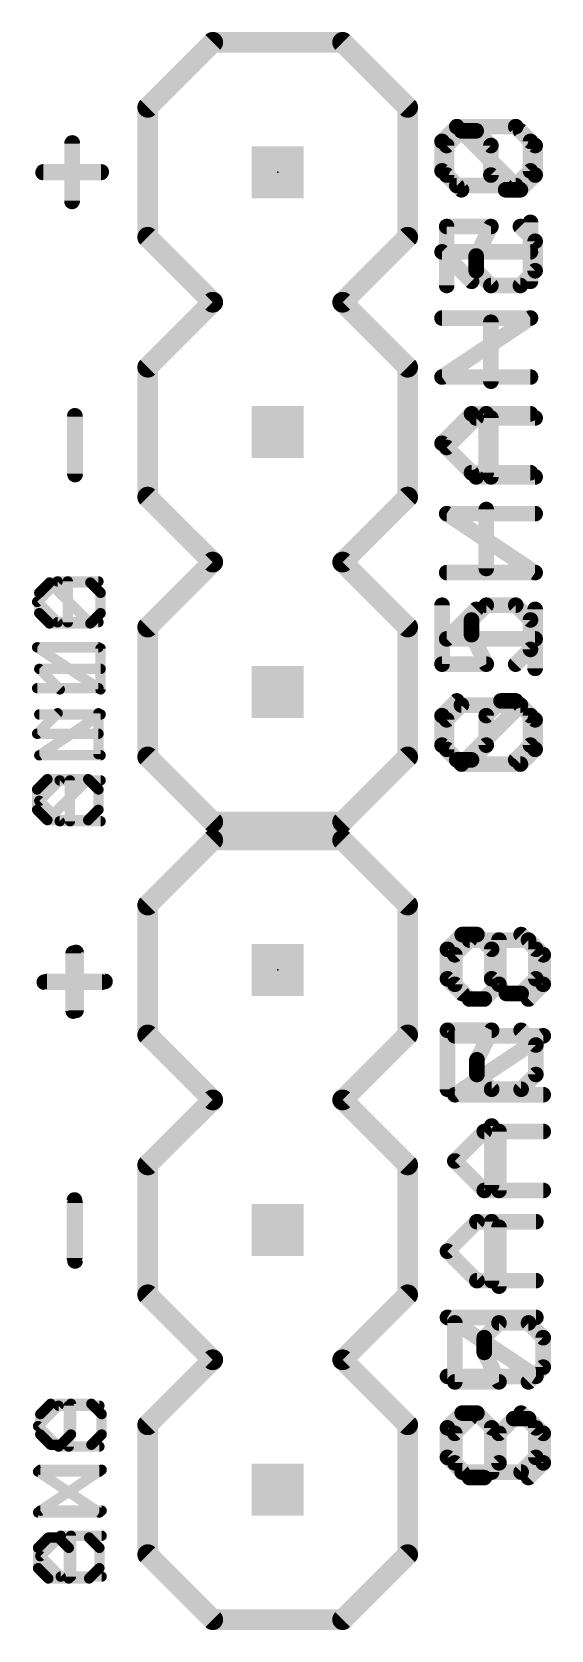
# Model space of a CAD drawing. Extents: x 0 to 100, y 1 to 103.
# Drawn here: x 94.6 to 99.67, y 25.55 to 41.17 of the extents above; entities that cross this region are included whole.
import ezdxf

# ---------------------------------------------------------------- set-up
doc = ezdxf.new("R2010")
doc.units = 0
for name, color, linetype in [('22', 253, 'CONTINUOUS'), ('24', 7, 'CONTINUOUS'), ('26', 253, 'CONTINUOUS'), ('27', 253, 'CONTINUOUS'), ('28', 253, 'CONTINUOUS'), ('52', 253, 'CONTINUOUS')]:
    doc.layers.add(name, color=color, linetype=linetype)

# ---------------------------------------------------------------- blocks, each defined once
blk = doc.blocks.new('RECT')
blk.add_solid([(-0.5, -0.5), (0.5, -0.5), (-0.5, 0.5), (0.5, 0.5)])

msp = doc.modelspace()

# ---------------------------------------------------------------- linework, layer by layer
at = {"layer": '22', "const_width": 0.2032}
for points in [[(95.73, 40.432), (96.365, 41.067)], [(96.365, 41.067), (97.635, 41.067)], [(97.635, 41.067), (98.27, 40.432)], [(95.73, 40.432), (95.73, 39.162)], [(98.27, 39.162), (98.27, 40.432)], [(95.73, 39.162), (96.365, 38.527)], [(97.635, 38.527), (98.27, 39.162)], [(96.365, 38.527), (95.73, 37.892)], [(98.27, 37.892), (97.635, 38.527)], [(95.73, 37.892), (95.73, 36.622)], [(98.27, 36.622), (98.27, 37.892)], [(95.73, 36.622), (96.365, 35.987)], [(97.635, 35.987), (98.27, 36.622)], [(96.365, 35.987), (95.73, 35.352)], [(98.27, 35.352), (97.635, 35.987)], [(95.73, 35.352), (95.73, 34.082)], [(98.27, 34.082), (98.27, 35.352)], [(95.73, 34.082), (96.365, 33.447)], [(97.635, 33.447), (98.27, 34.082)], [(96.365, 33.447), (97.635, 33.447)], [(95.73, 32.635), (96.365, 33.27)], [(96.365, 33.27), (97.635, 33.27)], [(97.635, 33.27), (98.27, 32.635)], [(95.73, 32.635), (95.73, 31.365)], [(98.27, 31.365), (98.27, 32.635)], [(95.73, 31.365), (96.365, 30.73)], [(97.635, 30.73), (98.27, 31.365)], [(96.365, 30.73), (95.73, 30.095)], [(98.27, 30.095), (97.635, 30.73)], [(95.73, 30.095), (95.73, 28.825)], [(98.27, 28.825), (98.27, 30.095)], [(95.73, 28.825), (96.365, 28.19)], [(97.635, 28.19), (98.27, 28.825)], [(96.365, 28.19), (95.73, 27.555)], [(98.27, 27.555), (97.635, 28.19)], [(95.73, 27.555), (95.73, 26.285)], [(98.27, 26.285), (98.27, 27.555)], [(95.73, 26.285), (96.365, 25.65)], [(97.635, 25.65), (98.27, 26.285)], [(96.365, 25.65), (97.635, 25.65)]]:
    msp.add_lwpolyline(points, dxfattribs=at)
at = {"layer": '22', "const_width": 0.1016}
for points in [[(96.365, 41.1178, 1), (96.365, 41.0162)], [(96.4009, 41.0311, 1), (96.3291, 41.1029)], [(97.6709, 41.1029, 1), (97.5991, 41.0311)], [(97.635, 41.0162, 1), (97.635, 41.1178)], [(95.7808, 40.432, 1), (95.6792, 40.432)], [(95.6941, 40.4679, 1), (95.7659, 40.3961)], [(98.3208, 40.432, 1), (98.2192, 40.432)], [(98.2341, 40.3961, 1), (98.3059, 40.4679)], [(95.7659, 39.1979, 1), (95.6941, 39.1261)], [(95.6792, 39.162, 1), (95.7808, 39.162)], [(98.2192, 39.162, 1), (98.3208, 39.162)], [(98.3059, 39.1261, 1), (98.2341, 39.1979)], [(96.4009, 38.4911, 1), (96.3291, 38.5629)], [(96.3291, 38.4911, 1), (96.4009, 38.5629)], [(97.6709, 38.5629, 1), (97.5991, 38.4911)], [(97.5991, 38.5629, 1), (97.6709, 38.4911)], [(95.7808, 37.892, 1), (95.6792, 37.892)], [(95.6941, 37.9279, 1), (95.7659, 37.8561)], [(98.3208, 37.892, 1), (98.2192, 37.892)], [(98.2341, 37.8561, 1), (98.3059, 37.9279)], [(95.7659, 36.6579, 1), (95.6941, 36.5861)], [(98.3059, 36.5861, 1), (98.2341, 36.6579)], [(95.6792, 36.622, 1), (95.7808, 36.622)], [(98.2192, 36.622, 1), (98.3208, 36.622)], [(96.4009, 35.9511, 1), (96.3291, 36.0229)], [(97.6709, 36.0229, 1), (97.5991, 35.9511)], [(96.3291, 35.9511, 1), (96.4009, 36.0229)], [(97.5991, 36.0229, 1), (97.6709, 35.9511)], [(95.7808, 35.352, 1), (95.6792, 35.352)], [(95.6941, 35.3879, 1), (95.7659, 35.3161)], [(98.3208, 35.352, 1), (98.2192, 35.352)], [(98.2341, 35.3161, 1), (98.3059, 35.3879)], [(95.7659, 34.1179, 1), (95.6941, 34.0461)], [(95.6792, 34.082, 1), (95.7808, 34.082)], [(98.2192, 34.082, 1), (98.3208, 34.082)], [(98.3059, 34.0461, 1), (98.2341, 34.1179)], [(96.365, 33.4978, 1), (96.365, 33.3962)], [(96.3291, 33.4111, 1), (96.4009, 33.4829)], [(97.5991, 33.4829, 1), (97.6709, 33.4111)], [(97.635, 33.3962, 1), (97.635, 33.4978)], [(96.365, 33.3208, 1), (96.365, 33.2192)], [(96.4009, 33.2341, 1), (96.3291, 33.3059)], [(97.6709, 33.3059, 1), (97.5991, 33.2341)], [(97.635, 33.2192, 1), (97.635, 33.3208)], [(95.7808, 32.635, 1), (95.6792, 32.635)], [(95.6941, 32.6709, 1), (95.7659, 32.5991)], [(98.3208, 32.635, 1), (98.2192, 32.635)], [(98.2341, 32.5991, 1), (98.3059, 32.6709)], [(95.7659, 31.4009, 1), (95.6941, 31.3291)], [(95.6792, 31.365, 1), (95.7808, 31.365)], [(98.2192, 31.365, 1), (98.3208, 31.365)], [(98.3059, 31.3291, 1), (98.2341, 31.4009)], [(96.4009, 30.6941, 1), (96.3291, 30.7659)], [(96.3291, 30.6941, 1), (96.4009, 30.7659)], [(97.6709, 30.7659, 1), (97.5991, 30.6941)], [(97.5991, 30.7659, 1), (97.6709, 30.6941)], [(95.7808, 30.095, 1), (95.6792, 30.095)], [(95.6941, 30.1309, 1), (95.7659, 30.0591)], [(98.3208, 30.095, 1), (98.2192, 30.095)], [(98.2341, 30.0591, 1), (98.3059, 30.1309)], [(95.7659, 28.8609, 1), (95.6941, 28.7891)], [(98.3059, 28.7891, 1), (98.2341, 28.8609)], [(95.6792, 28.825, 1), (95.7808, 28.825)], [(98.2192, 28.825, 1), (98.3208, 28.825)], [(96.4009, 28.1541, 1), (96.3291, 28.2259)], [(96.3291, 28.1541, 1), (96.4009, 28.2259)], [(97.6709, 28.2259, 1), (97.5991, 28.1541)], [(97.5991, 28.2259, 1), (97.6709, 28.1541)], [(95.7808, 27.555, 1), (95.6792, 27.555)], [(98.3208, 27.555, 1), (98.2192, 27.555)], [(95.6941, 27.5909, 1), (95.7659, 27.5191)], [(98.2341, 27.5191, 1), (98.3059, 27.5909)], [(95.7659, 26.3209, 1), (95.6941, 26.2491)], [(95.6792, 26.285, 1), (95.7808, 26.285)], [(98.2192, 26.285, 1), (98.3208, 26.285)], [(98.3059, 26.2491, 1), (98.2341, 26.3209)], [(96.365, 25.7008, 1), (96.365, 25.5992)], [(96.3291, 25.6141, 1), (96.4009, 25.6859)], [(97.5991, 25.6859, 1), (97.6709, 25.6141)], [(97.635, 25.5992, 1), (97.635, 25.7008)]]:
    msp.add_lwpolyline(points, format="xyb", dxfattribs=at)
at = {"layer": '24'}
for p in [(97, 39.797), (97, 32)]:
    msp.add_point(p, dxfattribs=at)
at = {"layer": '26', "const_width": 0.1524}
for points in [[(98.6518, 40.0582), (98.7959, 40.2023)], [(98.7959, 40.2023), (98.9399, 40.2023)], [(98.9399, 40.2023), (99.084, 40.0582)], [(99.5162, 40.0582), (99.3721, 40.2023)], [(98.6518, 39.7701), (98.6518, 40.0582)], [(99.084, 40.0582), (99.084, 39.7701)], [(99.5162, 39.7701), (99.5162, 40.0582)], [(98.7959, 39.6261), (98.6518, 39.7701)], [(99.084, 39.7701), (99.228, 39.6261)], [(99.3721, 39.6261), (99.5162, 39.7701)], [(99.228, 39.6261), (99.3721, 39.6261)], [(98.6518, 38.6906), (98.6518, 39.2668)], [(98.6518, 39.2668), (99.084, 39.2668)], [(99.084, 39.2668), (98.9399, 38.9787)], [(99.5162, 39.1227), (99.3721, 39.2668)], [(98.9399, 38.9787), (98.9399, 38.8346)], [(99.5162, 38.8346), (99.5162, 39.1227)], [(98.9399, 38.8346), (99.084, 38.6906)], [(99.3721, 38.6906), (99.5162, 38.8346)], [(99.084, 38.6906), (99.3721, 38.6906)], [(99.084, 38.3313), (99.084, 37.755)], [(98.9399, 37.3957), (98.6518, 37.1076)], [(99.5162, 37.3957), (98.9399, 37.3957)], [(99.084, 37.3957), (99.084, 36.8195)], [(98.6518, 37.1076), (98.9399, 36.8195)], [(98.9399, 36.8195), (99.5162, 36.8195)], [(99.5162, 36.4602), (98.6518, 36.4602)], [(98.6518, 36.4602), (99.5162, 35.884)], [(99.5162, 35.884), (98.6518, 35.884)], [(98.9399, 35.5247), (98.6518, 35.2366)], [(99.5162, 35.5247), (99.5162, 34.9485)], [(98.6518, 35.2366), (99.5162, 35.2366)], [(98.7959, 34.5892), (98.6518, 34.4451)], [(98.6518, 34.4451), (98.6518, 34.157)], [(99.3721, 34.5892), (98.7959, 34.5892)], [(99.3721, 34.5892), (98.7959, 34.013)], [(99.5162, 34.4451), (99.3721, 34.5892)], [(99.5162, 34.157), (99.5162, 34.4451)], [(98.6518, 34.157), (98.7959, 34.013)], [(99.3721, 34.013), (99.5162, 34.157)], [(98.7959, 34.013), (99.3721, 34.013)], [(98.6591, 32.2021), (98.8032, 32.3461)], [(98.8032, 32.3461), (98.9472, 32.3461)], [(98.9472, 32.3461), (99.0913, 32.2021)], [(99.5234, 32.2021), (99.3794, 32.3461)], [(98.6591, 31.914), (98.6591, 32.2021)], [(99.0913, 32.2021), (99.0913, 31.914)], [(99.5234, 31.914), (99.5234, 32.2021)], [(98.8032, 31.7699), (98.6591, 31.914)], [(99.0913, 31.914), (99.2353, 31.7699)], [(99.3794, 31.7699), (99.5234, 31.914)], [(99.2353, 31.7699), (99.3794, 31.7699)], [(98.6591, 30.8344), (98.6591, 31.4106)], [(98.6591, 31.4106), (99.0913, 31.4106)], [(99.0913, 31.4106), (98.9472, 31.1225)], [(99.5234, 31.2666), (99.3794, 31.4106)], [(99.5234, 30.9785), (99.5234, 31.2666)], [(98.9472, 31.1225), (98.9472, 30.9785)], [(98.9472, 30.9785), (99.0913, 30.8344)], [(99.3794, 30.8344), (99.5234, 30.9785)], [(99.0913, 30.8344), (99.3794, 30.8344)], [(99.0913, 30.4751), (99.0913, 29.8989)], [(98.9472, 29.5396), (98.6591, 29.2515)], [(99.5234, 29.5396), (98.9472, 29.5396)], [(99.0913, 29.5396), (99.0913, 28.9634)], [(98.6591, 29.2515), (98.9472, 28.9634)], [(98.9472, 28.9634), (99.5234, 28.9634)], [(99.5234, 28.6041), (98.6591, 28.6041)], [(98.6591, 28.6041), (99.5234, 28.0278)], [(99.5234, 28.0278), (98.6591, 28.0278)], [(98.6591, 27.5245), (98.8032, 27.6685)], [(98.8032, 27.6685), (98.9472, 27.6685)], [(98.9472, 27.6685), (99.0913, 27.5245)], [(99.3794, 27.6685), (99.5234, 27.5245)], [(98.6591, 27.2364), (98.6591, 27.5245)], [(99.0913, 27.5245), (99.0913, 27.0923)], [(99.5234, 27.5245), (99.5234, 27.2364)], [(98.8032, 27.0923), (98.6591, 27.2364)], [(99.5234, 27.2364), (99.3794, 27.0923)], [(99.3794, 27.0923), (98.8032, 27.0923)]]:
    msp.add_lwpolyline(points, dxfattribs=at)
at = {"layer": '26', "const_width": 0.0762}
for points in [[(98.7959, 40.2404, 1), (98.7959, 40.1642)], [(98.8228, 40.1754, 1), (98.7689, 40.2292)], [(98.9669, 40.2292, 1), (98.913, 40.1754)], [(98.9399, 40.1642, 1), (98.9399, 40.2404)], [(99.399, 40.2292, 1), (99.3452, 40.1754)], [(98.6899, 40.0582, 1), (98.6137, 40.0582)], [(98.6249, 40.0852, 1), (98.6788, 40.0313)], [(99.1221, 40.0582, 1), (99.0459, 40.0582)], [(99.057, 40.0313, 1), (99.1109, 40.0852)], [(99.5543, 40.0582, 1), (99.4781, 40.0582)], [(99.4892, 40.0313, 1), (99.5431, 40.0852)], [(98.6788, 39.7971, 1), (98.6249, 39.7432)], [(99.1109, 39.7971, 1), (99.057, 39.7432)], [(99.5431, 39.7432, 1), (99.4892, 39.7971)], [(98.6137, 39.7701, 1), (98.6899, 39.7701)], [(98.7689, 39.5991, 1), (98.8228, 39.653)], [(99.0459, 39.7701, 1), (99.1221, 39.7701)], [(99.228, 39.6642, 1), (99.228, 39.588)], [(99.2011, 39.5991, 1), (99.255, 39.653)], [(99.3452, 39.653, 1), (99.399, 39.5991)], [(99.3721, 39.588, 1), (99.3721, 39.6642)], [(99.4781, 39.7701, 1), (99.5543, 39.7701)], [(98.6899, 39.2668, 1), (98.6137, 39.2668)], [(98.6518, 39.3049, 1), (98.6518, 39.2287)], [(99.1181, 39.2497, 1), (99.0499, 39.2838)], [(99.084, 39.2287, 1), (99.084, 39.3049)], [(99.399, 39.2937, 1), (99.3452, 39.2398)], [(98.978, 38.9787, 1), (98.9018, 38.9787)], [(99.5543, 39.1227, 1), (99.4781, 39.1227)], [(99.4892, 39.0958, 1), (99.5431, 39.1497)], [(98.9669, 38.8616, 1), (98.913, 38.8077)], [(98.9059, 38.9957, 1), (98.974, 38.9616)], [(99.5431, 38.8077, 1), (99.4892, 38.8616)], [(98.9018, 38.8346, 1), (98.978, 38.8346)], [(99.084, 38.7287, 1), (99.084, 38.6525)], [(99.057, 38.6636, 1), (99.1109, 38.7175)], [(99.3452, 38.7175, 1), (99.399, 38.6636)], [(99.3721, 38.6525, 1), (99.3721, 38.7287)], [(99.4781, 38.8346, 1), (99.5543, 38.8346)], [(98.6137, 38.6906, 1), (98.6899, 38.6906)], [(99.1221, 38.3313, 1), (99.0459, 38.3313)], [(99.0459, 37.755, 1), (99.1221, 37.755)], [(98.9399, 37.4338, 1), (98.9399, 37.3576)], [(98.9669, 37.3688, 1), (98.913, 37.4227)], [(99.1221, 37.3957, 1), (99.0459, 37.3957)], [(99.5162, 37.3576, 1), (99.5162, 37.4338)], [(98.6788, 37.1346, 1), (98.6249, 37.0807)], [(98.6249, 37.1346, 1), (98.6788, 37.0807)], [(98.9399, 36.8576, 1), (98.9399, 36.7814)], [(98.913, 36.7926, 1), (98.9669, 36.8465)], [(99.5162, 36.7814, 1), (99.5162, 36.8576)], [(99.0459, 36.8195, 1), (99.1221, 36.8195)], [(98.6518, 36.4983, 1), (98.6518, 36.4221)], [(98.673, 36.4919, 1), (98.6307, 36.4285)], [(99.5162, 36.4221, 1), (99.5162, 36.4983)], [(98.6518, 35.9221, 1), (98.6518, 35.8459)], [(99.495, 35.8523, 1), (99.5373, 35.9157)], [(99.5162, 35.8459, 1), (99.5162, 35.9221)], [(98.9669, 35.4978, 1), (98.913, 35.5516)], [(99.5543, 35.5247, 1), (99.4781, 35.5247)], [(98.6518, 35.2747, 1), (98.6518, 35.1985)], [(99.5162, 35.1985, 1), (99.5162, 35.2747)], [(98.6249, 35.2635, 1), (98.6788, 35.2097)], [(99.4781, 34.9485, 1), (99.5543, 34.9485)], [(98.6899, 34.4451, 1), (98.6137, 34.4451)], [(98.7959, 34.6273, 1), (98.7959, 34.5511)], [(98.8228, 34.5622, 1), (98.7689, 34.6161)], [(99.399, 34.6161, 1), (99.3452, 34.5622)], [(99.399, 34.5622, 1), (99.3452, 34.6161)], [(99.3721, 34.5511, 1), (99.3721, 34.6273)], [(99.5543, 34.4451, 1), (99.4781, 34.4451)], [(98.6249, 34.4721, 1), (98.6788, 34.4182)], [(99.4892, 34.4182, 1), (99.5431, 34.4721)], [(98.6788, 34.184, 1), (98.6249, 34.1301)], [(99.5431, 34.1301, 1), (99.4892, 34.184)], [(98.6137, 34.157, 1), (98.6899, 34.157)], [(98.7689, 34.0399, 1), (98.8228, 33.986)], [(98.7959, 34.0511, 1), (98.7959, 33.9749)], [(98.7689, 33.986, 1), (98.8228, 34.0399)], [(99.3452, 34.0399, 1), (99.399, 33.986)], [(99.3721, 33.9749, 1), (99.3721, 34.0511)], [(99.4781, 34.157, 1), (99.5543, 34.157)], [(98.8032, 32.3842, 1), (98.8032, 32.308)], [(98.8301, 32.3192, 1), (98.7762, 32.3731)], [(98.9742, 32.3731, 1), (98.9203, 32.3192)], [(98.9472, 32.308, 1), (98.9472, 32.3842)], [(99.4063, 32.3731, 1), (99.3524, 32.3192)], [(98.6972, 32.2021, 1), (98.621, 32.2021)], [(98.6322, 32.229, 1), (98.686, 32.1751)], [(99.1294, 32.2021, 1), (99.0532, 32.2021)], [(99.0643, 32.1751, 1), (99.1182, 32.229)], [(99.5615, 32.2021, 1), (99.4853, 32.2021)], [(99.4965, 32.1751, 1), (99.5504, 32.229)], [(98.686, 31.9409, 1), (98.6322, 31.887)], [(98.621, 31.914, 1), (98.6972, 31.914)], [(99.1182, 31.9409, 1), (99.0643, 31.887)], [(99.0532, 31.914, 1), (99.1294, 31.914)], [(99.4853, 31.914, 1), (99.5615, 31.914)], [(99.5504, 31.887, 1), (99.4965, 31.9409)], [(98.7762, 31.743, 1), (98.8301, 31.7969)], [(99.2353, 31.808, 1), (99.2353, 31.7318)], [(99.2084, 31.743, 1), (99.2623, 31.7969)], [(99.3524, 31.7969, 1), (99.4063, 31.743)], [(99.3794, 31.7318, 1), (99.3794, 31.808)], [(98.6972, 31.4106, 1), (98.621, 31.4106)], [(98.6591, 31.4487, 1), (98.6591, 31.3725)], [(99.1253, 31.3936, 1), (99.0572, 31.4277)], [(99.0913, 31.3725, 1), (99.0913, 31.4487)], [(99.4063, 31.4376, 1), (99.3524, 31.3837)], [(99.5615, 31.2666, 1), (99.4853, 31.2666)], [(99.4965, 31.2396, 1), (99.5504, 31.2935)], [(98.9853, 31.1225, 1), (98.9091, 31.1225)], [(98.9131, 31.1395, 1), (98.9813, 31.1055)], [(98.9742, 31.0054, 1), (98.9203, 30.9515)], [(98.9091, 30.9785, 1), (98.9853, 30.9785)], [(99.4853, 30.9785, 1), (99.5615, 30.9785)], [(99.5504, 30.9515, 1), (99.4965, 31.0054)], [(98.621, 30.8344, 1), (98.6972, 30.8344)], [(99.0913, 30.8725, 1), (99.0913, 30.7963)], [(99.0643, 30.8075, 1), (99.1182, 30.8613)], [(99.3524, 30.8613, 1), (99.4063, 30.8075)], [(99.3794, 30.7963, 1), (99.3794, 30.8725)], [(99.1294, 30.4751, 1), (99.0532, 30.4751)], [(99.0532, 29.8989, 1), (99.1294, 29.8989)], [(98.9472, 29.5777, 1), (98.9472, 29.5015)], [(98.9742, 29.5126, 1), (98.9203, 29.5665)], [(99.1294, 29.5396, 1), (99.0532, 29.5396)], [(99.5234, 29.5015, 1), (99.5234, 29.5777)], [(98.686, 29.2784, 1), (98.6322, 29.2245)], [(98.6322, 29.2784, 1), (98.686, 29.2245)], [(98.9472, 29.0015, 1), (98.9472, 28.9253)], [(98.9203, 28.9364, 1), (98.9742, 28.9903)], [(99.0532, 28.9634, 1), (99.1294, 28.9634)], [(99.5234, 28.9253, 1), (99.5234, 29.0015)], [(98.6591, 28.6422, 1), (98.6591, 28.566)], [(98.6802, 28.6358, 1), (98.638, 28.5724)], [(99.5234, 28.566, 1), (99.5234, 28.6422)], [(98.6591, 28.0659, 1), (98.6591, 27.9897)], [(99.5023, 27.9961, 1), (99.5446, 28.0595)], [(99.5234, 27.9897, 1), (99.5234, 28.0659)], [(98.8032, 27.7066, 1), (98.8032, 27.6304)], [(98.8301, 27.6416, 1), (98.7762, 27.6955)], [(98.9742, 27.6955, 1), (98.9203, 27.6416)], [(98.9472, 27.6304, 1), (98.9472, 27.7066)], [(99.4063, 27.6955, 1), (99.3524, 27.6416)], [(98.6972, 27.5245, 1), (98.621, 27.5245)], [(98.6322, 27.5514, 1), (98.686, 27.4975)], [(99.1294, 27.5245, 1), (99.0532, 27.5245)], [(99.0643, 27.4975, 1), (99.1182, 27.5514)], [(99.5615, 27.5245, 1), (99.4853, 27.5245)], [(99.4965, 27.4975, 1), (99.5504, 27.5514)], [(98.686, 27.2633, 1), (98.6322, 27.2094)], [(98.621, 27.2364, 1), (98.6972, 27.2364)], [(99.4853, 27.2364, 1), (99.5615, 27.2364)], [(99.5504, 27.2094, 1), (99.4965, 27.2633)], [(98.8032, 27.1304, 1), (98.8032, 27.0542)], [(98.7762, 27.0654, 1), (98.8301, 27.1193)], [(99.0532, 27.0923, 1), (99.1294, 27.0923)], [(99.3524, 27.1193, 1), (99.4063, 27.0654)], [(99.3794, 27.0542, 1), (99.3794, 27.1304)]]:
    msp.add_lwpolyline(points, format="xyb", dxfattribs=at)
at = {"layer": '27'}
for points, const_width in [([(98.6063, 40.099), (98.7503, 40.2431)], 0.1524), ([(98.7503, 40.2431), (99.3266, 40.2431)], 0.1524), ([(99.3266, 39.6669), (98.7503, 40.2431)], 0.1524), ([(99.3266, 40.2431), (99.4706, 40.099)], 0.1524), ([(94.9896, 39.5124), (94.9896, 40.078)], 0.1524), ([(98.6063, 39.8109), (98.6063, 40.099)], 0.1524), ([(99.4706, 40.099), (99.4706, 39.8109)], 0.1524), ([(94.7069, 39.7952), (95.2724, 39.7952)], 0.1524), ([(98.7503, 39.6669), (98.6063, 39.8109)], 0.1524), ([(99.4706, 39.8109), (99.3266, 39.6669)], 0.1524), ([(99.3266, 39.6669), (98.7503, 39.6669)], 0.1524), ([(99.4706, 38.7314), (99.4706, 39.3076)], 0.1524), ([(98.8944, 38.7314), (98.6063, 39.0195)], 0.1524), ([(98.6063, 39.0195), (99.4706, 39.0195)], 0.1524), ([(98.6063, 37.7958), (99.4706, 38.3721)], 0.1524), ([(99.4706, 38.3721), (98.6063, 38.3721)], 0.1524), ([(99.4706, 37.7958), (98.6063, 37.7958)], 0.1524), ([(98.6063, 37.1484), (98.8944, 37.4365)], 0.1524), ([(98.8944, 37.4365), (99.4706, 37.4365)], 0.1524), ([(99.0385, 36.8603), (99.0385, 37.4365)], 0.1524), ([(95.0196, 36.8424), (95.0196, 37.408)], 0.1524), ([(98.8944, 36.8603), (98.6063, 37.1484)], 0.1524), ([(99.4706, 36.8603), (98.8944, 36.8603)], 0.1524), ([(99.0385, 35.9248), (99.0385, 36.501)], 0.1524), ([(94.6703, 35.6869), (94.7701, 35.7867)], 0.1016), ([(94.7701, 35.7867), (95.1694, 35.7867)], 0.1016), ([(95.1694, 35.3875), (94.7701, 35.7867)], 0.1016), ([(95.1694, 35.7867), (95.2692, 35.6869)], 0.1016), ([(94.6703, 35.4873), (94.6703, 35.6869)], 0.1016), ([(95.2692, 35.6869), (95.2692, 35.4873)], 0.1016), ([(98.6063, 35.5655), (98.6063, 34.9893)], 0.1524), ([(98.8944, 35.4214), (99.0385, 35.5655)], 0.1524), ([(99.0385, 35.5655), (99.3266, 35.5655)], 0.1524), ([(99.3266, 35.5655), (99.4706, 35.4214)], 0.1524), ([(94.7701, 35.3875), (94.6703, 35.4873)], 0.1016), ([(95.2692, 35.4873), (95.1694, 35.3875)], 0.1016), ([(98.8944, 35.2774), (98.8944, 35.4214)], 0.1524), ([(99.4706, 35.4214), (99.4706, 35.1333)], 0.1524), ([(95.1694, 35.3875), (94.7701, 35.3875)], 0.1016), ([(99.0385, 34.9893), (98.8944, 35.2774)], 0.1524), ([(95.2692, 34.7429), (95.2692, 35.1422)], 0.1016), ([(99.4706, 35.1333), (99.3266, 34.9893)], 0.1524), ([(94.8699, 34.7429), (94.6703, 34.9425)], 0.1016), ([(94.6703, 34.9425), (95.2692, 34.9425)], 0.1016), ([(98.6063, 34.9893), (99.0385, 34.9893)], 0.1524), ([(98.7503, 34.63), (98.6063, 34.4859)], 0.1524), ([(99.0385, 34.4859), (99.1825, 34.63)], 0.1524), ([(99.1825, 34.63), (99.3266, 34.63)], 0.1524), ([(99.3266, 34.63), (99.4706, 34.4859)], 0.1524), ([(94.6703, 34.0984), (95.2692, 34.4976)], 0.1016), ([(95.2692, 34.4976), (94.6703, 34.4976)], 0.1016), ([(98.6063, 34.4859), (98.6063, 34.1978)], 0.1524), ([(99.0385, 34.1978), (99.0385, 34.4859)], 0.1524), ([(99.4706, 34.4859), (99.4706, 34.1978)], 0.1524), ([(98.6063, 34.1978), (98.7503, 34.0538)], 0.1524), ([(98.8944, 34.0538), (99.0385, 34.1978)], 0.1524), ([(99.4706, 34.1978), (99.3266, 34.0538)], 0.1524), ([(95.2692, 34.0984), (94.6703, 34.0984)], 0.1016), ([(98.7503, 34.0538), (98.8944, 34.0538)], 0.1524), ([(94.6703, 33.6534), (94.8699, 33.8531)], 0.1016), ([(94.8699, 33.8531), (95.2692, 33.8531)], 0.1016), ([(94.9697, 33.4538), (94.9697, 33.8531)], 0.1016), ([(94.8699, 33.4538), (94.6703, 33.6534)], 0.1016), ([(95.2692, 33.4538), (94.8699, 33.4538)], 0.1016), ([(98.875, 32.2923), (98.7309, 32.1483)], 0.1524), ([(99.4512, 32.2923), (98.875, 32.2923)], 0.1524), ([(99.1631, 31.8602), (99.1631, 32.2923)], 0.1524), ([(99.5953, 32.1483), (99.4512, 32.2923)], 0.1524), ([(95.0296, 31.6054), (95.0296, 32.171)], 0.1524), ([(98.7309, 32.1483), (98.7309, 31.8602)], 0.1524), ([(99.5953, 31.8602), (99.5953, 32.1483)], 0.1524), ([(94.7469, 31.8882), (95.3124, 31.8882)], 0.1524), ([(98.7309, 31.8602), (98.875, 31.7161)], 0.1524), ([(99.019, 31.7161), (99.1631, 31.8602)], 0.1524), ([(99.4512, 31.7161), (99.5953, 31.8602)], 0.1524), ([(98.875, 31.7161), (99.019, 31.7161)], 0.1524), ([(98.7309, 30.7806), (99.5953, 31.3568)], 0.1524), ([(99.5953, 31.3568), (98.7309, 31.3568)], 0.1524), ([(99.5953, 30.7806), (98.7309, 30.7806)], 0.1524), ([(98.7309, 30.1332), (99.019, 30.4213)], 0.1524), ([(99.019, 30.4213), (99.5953, 30.4213)], 0.1524), ([(99.1631, 29.8451), (99.1631, 30.4213)], 0.1524), ([(99.019, 29.8451), (98.7309, 30.1332)], 0.1524), ([(99.5953, 29.8451), (99.019, 29.8451)], 0.1524), ([(95.0196, 29.1554), (95.0196, 29.721)], 0.1524), ([(99.1631, 28.9095), (99.1631, 29.4858)], 0.1524), ([(98.7309, 28.5502), (98.7309, 27.974)], 0.1524), ([(99.019, 28.4062), (99.1631, 28.5502)], 0.1524), ([(99.1631, 28.5502), (99.4512, 28.5502)], 0.1524), ([(99.4512, 28.5502), (99.5953, 28.4062)], 0.1524), ([(99.019, 28.2621), (99.019, 28.4062)], 0.1524), ([(99.5953, 28.4062), (99.5953, 28.1181)], 0.1524), ([(99.1631, 27.974), (99.019, 28.2621)], 0.1524), ([(99.5953, 28.1181), (99.4512, 27.974)], 0.1524), ([(98.7309, 27.974), (99.1631, 27.974)], 0.1524), ([(94.7801, 27.7592), (94.6803, 27.6594)], 0.1016), ([(95.1794, 27.7592), (94.7801, 27.7592)], 0.1016), ([(94.9797, 27.4597), (94.9797, 27.7592)], 0.1016), ([(95.2792, 27.6594), (95.1794, 27.7592)], 0.1016), ([(94.6803, 27.6594), (94.6803, 27.4597)], 0.1016), ([(95.2792, 27.4597), (95.2792, 27.6594)], 0.1016), ([(98.875, 27.6147), (98.7309, 27.4707)], 0.1524), ([(99.1631, 27.4707), (99.3071, 27.6147)], 0.1524), ([(99.3071, 27.6147), (99.4512, 27.6147)], 0.1524), ([(99.4512, 27.6147), (99.5953, 27.4707)], 0.1524), ([(94.6803, 27.4597), (94.7801, 27.3599)], 0.1016), ([(94.8799, 27.3599), (94.9797, 27.4597)], 0.1016), ([(95.1794, 27.3599), (95.2792, 27.4597)], 0.1016), ([(98.7309, 27.4707), (98.7309, 27.1826)], 0.1524), ([(99.1631, 27.1826), (99.1631, 27.4707)], 0.1524), ([(99.5953, 27.4707), (99.5953, 27.1826)], 0.1524), ([(94.7801, 27.3599), (94.8799, 27.3599)], 0.1016), ([(98.7309, 27.1826), (98.875, 27.0385)], 0.1524), ([(99.019, 27.0385), (99.1631, 27.1826)], 0.1524), ([(99.5953, 27.1826), (99.4512, 27.0385)], 0.1524), ([(94.6803, 26.7154), (95.2792, 27.1146)], 0.1016), ([(95.2792, 27.1146), (94.6803, 27.1146)], 0.1016), ([(98.875, 27.0385), (99.019, 27.0385)], 0.1524), ([(95.2792, 26.7154), (94.6803, 26.7154)], 0.1016), ([(94.6803, 26.2704), (94.8799, 26.4701)], 0.1016), ([(94.8799, 26.4701), (95.2792, 26.4701)], 0.1016), ([(94.9797, 26.0708), (94.9797, 26.4701)], 0.1016), ([(94.8799, 26.0708), (94.6803, 26.2704)], 0.1016), ([(95.2792, 26.0708), (94.8799, 26.0708)], 0.1016)]:
    msp.add_lwpolyline(points, dxfattribs=dict(at, const_width=const_width))
for points, const_width in [([(98.7503, 40.2812, 1), (98.7503, 40.205)], 0.0762), ([(98.7773, 40.27, 1), (98.7234, 40.2162)], 0.0762), ([(98.7773, 40.2162, 1), (98.7234, 40.27)], 0.0762), ([(99.3535, 40.27, 1), (99.2996, 40.2162)], 0.0762), ([(99.3266, 40.205, 1), (99.3266, 40.2812)], 0.0762), ([(95.0277, 40.078, 1), (94.9515, 40.078)], 0.0762), ([(98.5793, 40.126, 1), (98.6332, 40.0721)], 0.0762), ([(98.6444, 40.099, 1), (98.5682, 40.099)], 0.0762), ([(99.5087, 40.099, 1), (99.4325, 40.099)], 0.0762), ([(99.4437, 40.0721, 1), (99.4976, 40.126)], 0.0762), ([(94.7069, 39.8333, 1), (94.7069, 39.7571)], 0.0762), ([(95.2724, 39.7571, 1), (95.2724, 39.8333)], 0.0762), ([(98.6332, 39.8379, 1), (98.5793, 39.784)], 0.0762), ([(98.5682, 39.8109, 1), (98.6444, 39.8109)], 0.0762), ([(99.4325, 39.8109, 1), (99.5087, 39.8109)], 0.0762), ([(99.4976, 39.784, 1), (99.4437, 39.8379)], 0.0762), ([(98.7503, 39.705, 1), (98.7503, 39.6288)], 0.0762), ([(98.7234, 39.6399, 1), (98.7773, 39.6938)], 0.0762), ([(99.2996, 39.6938, 1), (99.3535, 39.6399)], 0.0762), ([(99.2996, 39.6399, 1), (99.3535, 39.6938)], 0.0762), ([(99.3266, 39.6288, 1), (99.3266, 39.705)], 0.0762), ([(94.9515, 39.5124, 1), (95.0277, 39.5124)], 0.0762), ([(99.5087, 39.3076, 1), (99.4325, 39.3076)], 0.0762), ([(98.6332, 39.0464, 1), (98.5793, 38.9925)], 0.0762), ([(98.6063, 39.0576, 1), (98.6063, 38.9814)], 0.0762), ([(99.4706, 38.9814, 1), (99.4706, 39.0576)], 0.0762), ([(98.8675, 38.7044, 1), (98.9213, 38.7583)], 0.0762), ([(99.4325, 38.7314, 1), (99.5087, 38.7314)], 0.0762), ([(98.6063, 38.4102, 1), (98.6063, 38.334)], 0.0762), ([(99.4918, 38.3404, 1), (99.4495, 38.4038)], 0.0762), ([(99.4706, 38.334, 1), (99.4706, 38.4102)], 0.0762), ([(98.5851, 37.8275, 1), (98.6274, 37.7641)], 0.0762), ([(98.6063, 37.8339, 1), (98.6063, 37.7577)], 0.0762), ([(99.4706, 37.7577, 1), (99.4706, 37.8339)], 0.0762), ([(98.8944, 37.4746, 1), (98.8944, 37.3984)], 0.0762), ([(98.9213, 37.4096, 1), (98.8675, 37.4635)], 0.0762), ([(99.0766, 37.4365, 1), (99.0004, 37.4365)], 0.0762), ([(99.4706, 37.3984, 1), (99.4706, 37.4746)], 0.0762), ([(95.0577, 37.408, 1), (94.9815, 37.408)], 0.0762), ([(98.6332, 37.1754, 1), (98.5793, 37.1215)], 0.0762), ([(98.5793, 37.1754, 1), (98.6332, 37.1215)], 0.0762), ([(94.9815, 36.8424, 1), (95.0577, 36.8424)], 0.0762), ([(98.8944, 36.8984, 1), (98.8944, 36.8222)], 0.0762), ([(98.8675, 36.8334, 1), (98.9213, 36.8873)], 0.0762), ([(99.0004, 36.8603, 1), (99.0766, 36.8603)], 0.0762), ([(99.4706, 36.8222, 1), (99.4706, 36.8984)], 0.0762), ([(99.0766, 36.501, 1), (99.0004, 36.501)], 0.0762), ([(99.0004, 35.9248, 1), (99.0766, 35.9248)], 0.0762), ([(94.7881, 35.8047, 1), (94.7521, 35.7688)], 0.0508), ([(94.7701, 35.8121, 1), (94.7701, 35.7613)], 0.0508), ([(94.7881, 35.7688, 1), (94.7521, 35.8047)], 0.0508), ([(95.1873, 35.8047, 1), (95.1514, 35.7688)], 0.0508), ([(95.1694, 35.7613, 1), (95.1694, 35.8121)], 0.0508), ([(94.6523, 35.7049, 1), (94.6883, 35.6689)], 0.0508), ([(94.6957, 35.6869, 1), (94.6449, 35.6869)], 0.0508), ([(95.2946, 35.6869, 1), (95.2438, 35.6869)], 0.0508), ([(95.2512, 35.6689, 1), (95.2872, 35.7049)], 0.0508), ([(98.6444, 35.5655, 1), (98.5682, 35.5655)], 0.0762), ([(99.0385, 35.6036, 1), (99.0385, 35.5274)], 0.0762), ([(99.0654, 35.5386, 1), (99.0115, 35.5924)], 0.0762), ([(99.3535, 35.5924, 1), (99.2996, 35.5386)], 0.0762), ([(99.3266, 35.5274, 1), (99.3266, 35.6036)], 0.0762), ([(94.6883, 35.5052, 1), (94.6523, 35.4693)], 0.0508), ([(94.6449, 35.4873, 1), (94.6957, 35.4873)], 0.0508), ([(95.2438, 35.4873, 1), (95.2946, 35.4873)], 0.0508), ([(95.2872, 35.4693, 1), (95.2512, 35.5052)], 0.0508), ([(98.9325, 35.4214, 1), (98.8563, 35.4214)], 0.0762), ([(98.8675, 35.4484, 1), (98.9213, 35.3945)], 0.0762), ([(99.5087, 35.4214, 1), (99.4325, 35.4214)], 0.0762), ([(99.4437, 35.3945, 1), (99.4976, 35.4484)], 0.0762), ([(94.7701, 35.4128, 1), (94.7701, 35.3621)], 0.0508), ([(94.7521, 35.3695, 1), (94.7881, 35.4054)], 0.0508), ([(95.1514, 35.4054, 1), (95.1873, 35.3695)], 0.0508), ([(95.1514, 35.3695, 1), (95.1873, 35.4054)], 0.0508), ([(95.1694, 35.3621, 1), (95.1694, 35.4128)], 0.0508), ([(98.9285, 35.2944, 1), (98.8603, 35.2604)], 0.0762), ([(98.8563, 35.2774, 1), (98.9325, 35.2774)], 0.0762), ([(95.2946, 35.1422, 1), (95.2438, 35.1422)], 0.0508), ([(99.4325, 35.1333, 1), (99.5087, 35.1333)], 0.0762), ([(99.4976, 35.1064, 1), (99.4437, 35.1603)], 0.0762), ([(94.6883, 34.9605, 1), (94.6523, 34.9246)], 0.0508), ([(94.6703, 34.9679, 1), (94.6703, 34.9171)], 0.0508), ([(95.2692, 34.9171, 1), (95.2692, 34.9679)], 0.0508), ([(98.6063, 35.0274, 1), (98.6063, 34.9512)], 0.0762), ([(98.5682, 34.9893, 1), (98.6444, 34.9893)], 0.0762), ([(99.0044, 34.9722, 1), (99.0725, 35.0063)], 0.0762), ([(99.0385, 34.9512, 1), (99.0385, 35.0274)], 0.0762), ([(99.2996, 35.0162, 1), (99.3535, 34.9623)], 0.0762), ([(94.852, 34.7249, 1), (94.8879, 34.7609)], 0.0508), ([(95.2438, 34.7429, 1), (95.2946, 34.7429)], 0.0508), ([(98.7773, 34.603, 1), (98.7234, 34.6569)], 0.0762), ([(99.1825, 34.6681, 1), (99.1825, 34.5919)], 0.0762), ([(99.2094, 34.603, 1), (99.1556, 34.6569)], 0.0762), ([(99.3535, 34.6569, 1), (99.2996, 34.603)], 0.0762), ([(99.3266, 34.5919, 1), (99.3266, 34.6681)], 0.0762), ([(94.6703, 34.523, 1), (94.6703, 34.4722)], 0.0508), ([(95.2833, 34.4765, 1), (95.2551, 34.5188)], 0.0508), ([(95.2692, 34.4722, 1), (95.2692, 34.523)], 0.0508), ([(98.5793, 34.5129, 1), (98.6332, 34.459)], 0.0762), ([(98.6444, 34.4859, 1), (98.5682, 34.4859)], 0.0762), ([(99.0115, 34.5129, 1), (99.0654, 34.459)], 0.0762), ([(99.0766, 34.4859, 1), (99.0004, 34.4859)], 0.0762), ([(99.5087, 34.4859, 1), (99.4325, 34.4859)], 0.0762), ([(99.4437, 34.459, 1), (99.4976, 34.5129)], 0.0762), ([(98.6332, 34.2248, 1), (98.5793, 34.1709)], 0.0762), ([(98.5682, 34.1978, 1), (98.6444, 34.1978)], 0.0762), ([(99.0004, 34.1978, 1), (99.0766, 34.1978)], 0.0762), ([(99.0654, 34.1709, 1), (99.0115, 34.2248)], 0.0762), ([(99.4325, 34.1978, 1), (99.5087, 34.1978)], 0.0762), ([(99.4976, 34.1709, 1), (99.4437, 34.2248)], 0.0762), ([(94.6703, 34.1238, 1), (94.6703, 34.073)], 0.0508), ([(94.6562, 34.1195, 1), (94.6844, 34.0772)], 0.0508), ([(95.2692, 34.073, 1), (95.2692, 34.1238)], 0.0508), ([(98.7503, 34.0919, 1), (98.7503, 34.0157)], 0.0762), ([(98.7234, 34.0268, 1), (98.7773, 34.0807)], 0.0762), ([(98.8675, 34.0807, 1), (98.9213, 34.0268)], 0.0762), ([(98.8944, 34.0157, 1), (98.8944, 34.0919)], 0.0762), ([(99.2996, 34.0807, 1), (99.3535, 34.0268)], 0.0762), ([(94.8699, 33.8785, 1), (94.8699, 33.8277)], 0.0508), ([(94.8879, 33.8351, 1), (94.852, 33.871)], 0.0508), ([(94.9951, 33.8531, 1), (94.9443, 33.8531)], 0.0508), ([(95.2692, 33.8277, 1), (95.2692, 33.8785)], 0.0508), ([(94.6883, 33.6714, 1), (94.6523, 33.6355)], 0.0508), ([(94.6523, 33.6714, 1), (94.6883, 33.6355)], 0.0508), ([(94.8699, 33.4792, 1), (94.8699, 33.4284)], 0.0508), ([(94.852, 33.4358, 1), (94.8879, 33.4718)], 0.0508), ([(94.9443, 33.4538, 1), (94.9951, 33.4538)], 0.0508), ([(95.2692, 33.4284, 1), (95.2692, 33.4792)], 0.0508), ([(98.875, 32.3304, 1), (98.875, 32.2542)], 0.0762), ([(98.9019, 32.2654, 1), (98.848, 32.3193)], 0.0762), ([(99.2012, 32.2923, 1), (99.125, 32.2923)], 0.0762), ([(99.4781, 32.3193, 1), (99.4243, 32.2654)], 0.0762), ([(99.4512, 32.2542, 1), (99.4512, 32.3304)], 0.0762), ([(95.0677, 32.171, 1), (94.9915, 32.171)], 0.0762), ([(98.769, 32.1483, 1), (98.6928, 32.1483)], 0.0762), ([(98.704, 32.1752, 1), (98.7579, 32.1213)], 0.0762), ([(99.6334, 32.1483, 1), (99.5572, 32.1483)], 0.0762), ([(99.5683, 32.1213, 1), (99.6222, 32.1752)], 0.0762), ([(94.7469, 31.9263, 1), (94.7469, 31.8501)], 0.0762), ([(95.3124, 31.8501, 1), (95.3124, 31.9263)], 0.0762), ([(98.7579, 31.8871, 1), (98.704, 31.8332)], 0.0762), ([(98.6928, 31.8602, 1), (98.769, 31.8602)], 0.0762), ([(99.125, 31.8602, 1), (99.2012, 31.8602)], 0.0762), ([(99.19, 31.8332, 1), (99.1361, 31.8871)], 0.0762), ([(99.5572, 31.8602, 1), (99.6334, 31.8602)], 0.0762), ([(99.6222, 31.8332, 1), (99.5683, 31.8871)], 0.0762), ([(98.875, 31.7542, 1), (98.875, 31.678)], 0.0762), ([(98.848, 31.6892, 1), (98.9019, 31.743)], 0.0762), ([(98.9921, 31.743, 1), (99.046, 31.6892)], 0.0762), ([(99.019, 31.678, 1), (99.019, 31.7542)], 0.0762), ([(99.4243, 31.743, 1), (99.4781, 31.6892)], 0.0762), ([(94.9915, 31.6054, 1), (95.0677, 31.6054)], 0.0762), ([(98.7309, 31.3949, 1), (98.7309, 31.3187)], 0.0762), ([(99.6164, 31.3251, 1), (99.5741, 31.3885)], 0.0762), ([(99.5953, 31.3187, 1), (99.5953, 31.3949)], 0.0762), ([(98.7309, 30.8187, 1), (98.7309, 30.7425)], 0.0762), ([(98.7098, 30.8123, 1), (98.7521, 30.7489)], 0.0762), ([(99.5953, 30.7425, 1), (99.5953, 30.8187)], 0.0762), ([(99.019, 30.4594, 1), (99.019, 30.3832)], 0.0762), ([(99.046, 30.3943, 1), (98.9921, 30.4482)], 0.0762), ([(99.2012, 30.4213, 1), (99.125, 30.4213)], 0.0762), ([(99.5953, 30.3832, 1), (99.5953, 30.4594)], 0.0762), ([(98.7579, 30.1601, 1), (98.704, 30.1062)], 0.0762), ([(98.704, 30.1601, 1), (98.7579, 30.1062)], 0.0762), ([(99.019, 29.8832, 1), (99.019, 29.807)], 0.0762), ([(98.9921, 29.8181, 1), (99.046, 29.872)], 0.0762), ([(99.125, 29.8451, 1), (99.2012, 29.8451)], 0.0762), ([(99.5953, 29.807, 1), (99.5953, 29.8832)], 0.0762), ([(95.0577, 29.721, 1), (94.9815, 29.721)], 0.0762), ([(99.2012, 29.4858, 1), (99.125, 29.4858)], 0.0762), ([(94.9815, 29.1554, 1), (95.0577, 29.1554)], 0.0762), ([(99.125, 28.9095, 1), (99.2012, 28.9095)], 0.0762), ([(98.769, 28.5502, 1), (98.6928, 28.5502)], 0.0762), ([(99.1631, 28.5883, 1), (99.1631, 28.5121)], 0.0762), ([(99.19, 28.5233, 1), (99.1361, 28.5772)], 0.0762), ([(99.4781, 28.5772, 1), (99.4243, 28.5233)], 0.0762), ([(99.4512, 28.5121, 1), (99.4512, 28.5883)], 0.0762), ([(99.0571, 28.4062, 1), (98.9809, 28.4062)], 0.0762), ([(98.9921, 28.4331, 1), (99.046, 28.3792)], 0.0762), ([(99.6334, 28.4062, 1), (99.5572, 28.4062)], 0.0762), ([(99.5683, 28.3792, 1), (99.6222, 28.4331)], 0.0762), ([(98.9809, 28.2621, 1), (99.0571, 28.2621)], 0.0762), ([(99.0531, 28.2792, 1), (98.985, 28.2451)], 0.0762), ([(99.5572, 28.1181, 1), (99.6334, 28.1181)], 0.0762), ([(99.6222, 28.0911, 1), (99.5683, 28.145)], 0.0762), ([(98.7309, 28.0121, 1), (98.7309, 27.9359)], 0.0762), ([(98.6928, 27.974, 1), (98.769, 27.974)], 0.0762), ([(99.129, 27.957, 1), (99.1972, 27.9911)], 0.0762), ([(99.1631, 27.9359, 1), (99.1631, 28.0121)], 0.0762), ([(99.4243, 28.001, 1), (99.4781, 27.9471)], 0.0762), ([(94.7801, 27.7846, 1), (94.7801, 27.7338)], 0.0508), ([(94.7981, 27.7412, 1), (94.7621, 27.7771)], 0.0508), ([(95.0051, 27.7592, 1), (94.9543, 27.7592)], 0.0508), ([(95.1973, 27.7771, 1), (95.1614, 27.7412)], 0.0508), ([(95.1794, 27.7338, 1), (95.1794, 27.7846)], 0.0508), ([(94.7057, 27.6594, 1), (94.6549, 27.6594)], 0.0508), ([(94.6623, 27.6773, 1), (94.6983, 27.6414)], 0.0508), ([(95.3046, 27.6594, 1), (95.2538, 27.6594)], 0.0508), ([(95.2612, 27.6414, 1), (95.2972, 27.6773)], 0.0508), ([(98.9019, 27.5878, 1), (98.848, 27.6417)], 0.0762), ([(99.3071, 27.6528, 1), (99.3071, 27.5766)], 0.0762), ([(99.3341, 27.5878, 1), (99.2802, 27.6417)], 0.0762), ([(99.4781, 27.6417, 1), (99.4243, 27.5878)], 0.0762), ([(99.4512, 27.5766, 1), (99.4512, 27.6528)], 0.0762), ([(94.6983, 27.4777, 1), (94.6623, 27.4418)], 0.0508), ([(94.9977, 27.4418, 1), (94.9618, 27.4777)], 0.0508), ([(95.2972, 27.4418, 1), (95.2612, 27.4777)], 0.0508), ([(98.769, 27.4707, 1), (98.6928, 27.4707)], 0.0762), ([(98.704, 27.4976, 1), (98.7579, 27.4437)], 0.0762), ([(99.1361, 27.4976, 1), (99.19, 27.4437)], 0.0762), ([(99.2012, 27.4707, 1), (99.125, 27.4707)], 0.0762), ([(99.6334, 27.4707, 1), (99.5572, 27.4707)], 0.0762), ([(99.5683, 27.4437, 1), (99.6222, 27.4976)], 0.0762), ([(94.6549, 27.4597, 1), (94.7057, 27.4597)], 0.0508), ([(94.7801, 27.3853, 1), (94.7801, 27.3345)], 0.0508), ([(94.7621, 27.3419, 1), (94.7981, 27.3779)], 0.0508), ([(94.862, 27.3779, 1), (94.8979, 27.3419)], 0.0508), ([(94.8799, 27.3345, 1), (94.8799, 27.3853)], 0.0508), ([(94.9543, 27.4597, 1), (95.0051, 27.4597)], 0.0508), ([(95.1614, 27.3779, 1), (95.1973, 27.3419)], 0.0508), ([(95.2538, 27.4597, 1), (95.3046, 27.4597)], 0.0508), ([(98.7579, 27.2095, 1), (98.704, 27.1556)], 0.0762), ([(98.6928, 27.1826, 1), (98.769, 27.1826)], 0.0762), ([(99.125, 27.1826, 1), (99.2012, 27.1826)], 0.0762), ([(99.19, 27.1556, 1), (99.1361, 27.2095)], 0.0762), ([(99.5572, 27.1826, 1), (99.6334, 27.1826)], 0.0762), ([(99.6222, 27.1556, 1), (99.5683, 27.2095)], 0.0762), ([(94.6803, 27.14, 1), (94.6803, 27.0892)], 0.0508), ([(95.2933, 27.0935, 1), (95.2651, 27.1358)], 0.0508), ([(95.2792, 27.0892, 1), (95.2792, 27.14)], 0.0508), ([(98.875, 27.0766, 1), (98.875, 27.0004)], 0.0762), ([(98.848, 27.0116, 1), (98.9019, 27.0654)], 0.0762), ([(98.9921, 27.0654, 1), (99.046, 27.0116)], 0.0762), ([(99.019, 27.0004, 1), (99.019, 27.0766)], 0.0762), ([(99.4243, 27.0654, 1), (99.4781, 27.0116)], 0.0762), ([(94.6803, 26.7408, 1), (94.6803, 26.6899)], 0.0508), ([(94.6662, 26.7365, 1), (94.6944, 26.6942)], 0.0508), ([(95.2792, 26.6899, 1), (95.2792, 26.7408)], 0.0508), ([(94.8799, 26.4955, 1), (94.8799, 26.4447)], 0.0508), ([(94.8979, 26.4521, 1), (94.862, 26.488)], 0.0508), ([(95.0051, 26.4701, 1), (94.9543, 26.4701)], 0.0508), ([(95.2792, 26.4447, 1), (95.2792, 26.4955)], 0.0508), ([(94.6983, 26.2884, 1), (94.6623, 26.2525)], 0.0508), ([(94.6623, 26.2884, 1), (94.6983, 26.2525)], 0.0508), ([(94.8799, 26.0962, 1), (94.8799, 26.0454)], 0.0508), ([(94.862, 26.0528, 1), (94.8979, 26.0888)], 0.0508), ([(94.9543, 26.0708, 1), (95.0051, 26.0708)], 0.0508), ([(95.2792, 26.0454, 1), (95.2792, 26.0962)], 0.0508)]:
    msp.add_lwpolyline(points, format="xyb", dxfattribs=dict(at, const_width=const_width))
at = {"layer": '28'}
for points, const_width in [([(94.9926, 40.0838), (94.9926, 39.5183)], 0.1524), ([(94.7099, 39.801), (95.2754, 39.801)], 0.1524), ([(95.0176, 37.4168), (95.0176, 36.8513)], 0.1524), ([(94.8489, 35.7982), (94.6493, 35.5986)], 0.1016), ([(95.2482, 35.7982), (94.8489, 35.7982)], 0.1016), ([(94.9487, 35.7982), (94.9487, 35.3989)], 0.1016), ([(94.6493, 35.5986), (94.8489, 35.3989)], 0.1016), ([(94.8489, 35.3989), (95.2482, 35.3989)], 0.1016), ([(95.2482, 35.1536), (94.6493, 35.1536)], 0.1016), ([(94.6493, 35.1536), (95.2482, 34.7544)], 0.1016), ([(95.2482, 34.7544), (94.6493, 34.7544)], 0.1016), ([(94.8489, 34.5091), (94.6493, 34.3095)], 0.1016), ([(95.2482, 34.5091), (95.2482, 34.1098)], 0.1016), ([(94.6493, 34.3095), (95.2482, 34.3095)], 0.1016), ([(94.7491, 33.8646), (94.6493, 33.7647)], 0.1016), ([(95.1484, 33.8646), (94.7491, 33.8646)], 0.1016), ([(95.1484, 33.8646), (94.7491, 33.4653)], 0.1016), ([(95.2482, 33.7647), (95.1484, 33.8646)], 0.1016), ([(94.6493, 33.7647), (94.6493, 33.5651)], 0.1016), ([(95.2482, 33.5651), (95.2482, 33.7647)], 0.1016), ([(94.6493, 33.5651), (94.7491, 33.4653)], 0.1016), ([(95.1484, 33.4653), (95.2482, 33.5651)], 0.1016), ([(94.7491, 33.4653), (95.1484, 33.4653)], 0.1016), ([(95.0016, 32.1638), (95.0016, 31.5983)], 0.1524), ([(94.7189, 31.881), (95.2844, 31.881)], 0.1524), ([(95.0136, 29.7518), (95.0136, 29.1863)], 0.1524), ([(94.8579, 27.7412), (94.6583, 27.5416)], 0.1016), ([(95.2572, 27.7412), (94.8579, 27.7412)], 0.1016), ([(94.9577, 27.7412), (94.9577, 27.3419)], 0.1016), ([(94.6583, 27.5416), (94.8579, 27.3419)], 0.1016), ([(94.8579, 27.3419), (95.2572, 27.3419)], 0.1016), ([(95.2572, 27.0967), (94.6583, 27.0967)], 0.1016), ([(94.6583, 27.0967), (95.2572, 26.6974)], 0.1016), ([(95.2572, 26.6974), (94.6583, 26.6974)], 0.1016), ([(94.6583, 26.3523), (94.7581, 26.4521)], 0.1016), ([(94.6583, 26.1526), (94.6583, 26.3523)], 0.1016), ([(94.7581, 26.4521), (94.8579, 26.4521)], 0.1016), ([(94.8579, 26.4521), (94.9577, 26.3523)], 0.1016), ([(94.9577, 26.3523), (94.9577, 26.0528)], 0.1016), ([(95.1574, 26.4521), (95.2572, 26.3523)], 0.1016), ([(95.2572, 26.3523), (95.2572, 26.1526)], 0.1016), ([(94.7581, 26.0528), (94.6583, 26.1526)], 0.1016), ([(95.1574, 26.0528), (94.7581, 26.0528)], 0.1016), ([(95.2572, 26.1526), (95.1574, 26.0528)], 0.1016)]:
    msp.add_lwpolyline(points, dxfattribs=dict(at, const_width=const_width))
for points, const_width in [([(95.0307, 40.0838, 1), (94.9545, 40.0838)], 0.0762), ([(94.7099, 39.8391, 1), (94.7099, 39.7629)], 0.0762), ([(95.2754, 39.7629, 1), (95.2754, 39.8391)], 0.0762), ([(94.9545, 39.5183, 1), (95.0307, 39.5183)], 0.0762), ([(95.0557, 37.4168, 1), (94.9795, 37.4168)], 0.0762), ([(94.9795, 36.8513, 1), (95.0557, 36.8513)], 0.0762), ([(94.8489, 35.8236, 1), (94.8489, 35.7728)], 0.0508), ([(94.8669, 35.7802, 1), (94.831, 35.8162)], 0.0508), ([(94.9741, 35.7982, 1), (94.9233, 35.7982)], 0.0508), ([(95.2482, 35.7728, 1), (95.2482, 35.8236)], 0.0508), ([(94.6673, 35.6165, 1), (94.6313, 35.5806)], 0.0508), ([(94.6313, 35.6165, 1), (94.6673, 35.5806)], 0.0508), ([(94.8489, 35.4243, 1), (94.8489, 35.3735)], 0.0508), ([(94.831, 35.381, 1), (94.8669, 35.4169)], 0.0508), ([(94.9233, 35.3989, 1), (94.9741, 35.3989)], 0.0508), ([(95.2482, 35.3735, 1), (95.2482, 35.4243)], 0.0508), ([(94.6634, 35.1748, 1), (94.6352, 35.1325)], 0.0508), ([(94.6493, 35.179, 1), (94.6493, 35.1283)], 0.0508), ([(95.2482, 35.1283, 1), (95.2482, 35.179)], 0.0508), ([(94.6493, 34.7798, 1), (94.6493, 34.729)], 0.0508), ([(95.2341, 34.7332, 1), (95.2623, 34.7755)], 0.0508), ([(95.2482, 34.729, 1), (95.2482, 34.7798)], 0.0508), ([(94.8669, 34.4911, 1), (94.831, 34.5271)], 0.0508), ([(95.2736, 34.5091, 1), (95.2228, 34.5091)], 0.0508), ([(94.6493, 34.3349, 1), (94.6493, 34.2841)], 0.0508), ([(94.6313, 34.3274, 1), (94.6673, 34.2915)], 0.0508), ([(95.2482, 34.2841, 1), (95.2482, 34.3349)], 0.0508), ([(95.2228, 34.1098, 1), (95.2736, 34.1098)], 0.0508), ([(94.7491, 33.8899, 1), (94.7491, 33.8392)], 0.0508), ([(94.7671, 33.8466, 1), (94.7311, 33.8825)], 0.0508), ([(95.1663, 33.8825, 1), (95.1304, 33.8466)], 0.0508), ([(95.1663, 33.8466, 1), (95.1304, 33.8825)], 0.0508), ([(95.1484, 33.8392, 1), (95.1484, 33.8899)], 0.0508), ([(94.6747, 33.7647, 1), (94.6239, 33.7647)], 0.0508), ([(94.6313, 33.7827, 1), (94.6673, 33.7468)], 0.0508), ([(95.2736, 33.7647, 1), (95.2228, 33.7647)], 0.0508), ([(95.2302, 33.7468, 1), (95.2662, 33.7827)], 0.0508), ([(94.6673, 33.5831, 1), (94.6313, 33.5471)], 0.0508), ([(94.6239, 33.5651, 1), (94.6747, 33.5651)], 0.0508), ([(95.2228, 33.5651, 1), (95.2736, 33.5651)], 0.0508), ([(95.2662, 33.5471, 1), (95.2302, 33.5831)], 0.0508), ([(94.7491, 33.4907, 1), (94.7491, 33.4399)], 0.0508), ([(94.7311, 33.4832, 1), (94.7671, 33.4473)], 0.0508), ([(94.7311, 33.4473, 1), (94.7671, 33.4832)], 0.0508), ([(95.1304, 33.4832, 1), (95.1663, 33.4473)], 0.0508), ([(95.1484, 33.4399, 1), (95.1484, 33.4907)], 0.0508), ([(95.0397, 32.1638, 1), (94.9635, 32.1638)], 0.0762), ([(94.7189, 31.9191, 1), (94.7189, 31.8429)], 0.0762), ([(95.2844, 31.8429, 1), (95.2844, 31.9191)], 0.0762), ([(94.9635, 31.5983, 1), (95.0397, 31.5983)], 0.0762), ([(95.0517, 29.7518, 1), (94.9755, 29.7518)], 0.0762), ([(94.9755, 29.1863, 1), (95.0517, 29.1863)], 0.0762), ([(94.8579, 27.7666, 1), (94.8579, 27.7158)], 0.0508), ([(94.8759, 27.7232, 1), (94.84, 27.7592)], 0.0508), ([(94.9831, 27.7412, 1), (94.9323, 27.7412)], 0.0508), ([(95.2572, 27.7158, 1), (95.2572, 27.7666)], 0.0508), ([(94.6763, 27.5595, 1), (94.6403, 27.5236)], 0.0508), ([(94.6403, 27.5595, 1), (94.6763, 27.5236)], 0.0508), ([(94.8579, 27.3673, 1), (94.8579, 27.3165)], 0.0508), ([(94.84, 27.324, 1), (94.8759, 27.3599)], 0.0508), ([(94.9323, 27.3419, 1), (94.9831, 27.3419)], 0.0508), ([(95.2572, 27.3165, 1), (95.2572, 27.3673)], 0.0508), ([(94.6583, 27.1221, 1), (94.6583, 27.0712)], 0.0508), ([(94.6724, 27.1178, 1), (94.6442, 27.0755)], 0.0508), ([(95.2572, 27.0712, 1), (95.2572, 27.1221)], 0.0508), ([(94.6583, 26.7228, 1), (94.6583, 26.672)], 0.0508), ([(95.2431, 26.6762, 1), (95.2713, 26.7185)], 0.0508), ([(95.2572, 26.672, 1), (95.2572, 26.7228)], 0.0508), ([(94.6837, 26.3523, 1), (94.6329, 26.3523)], 0.0508), ([(94.7581, 26.4775, 1), (94.7581, 26.4267)], 0.0508), ([(94.7761, 26.4341, 1), (94.7401, 26.4701)], 0.0508), ([(94.8759, 26.4701, 1), (94.84, 26.4341)], 0.0508), ([(94.8579, 26.4267, 1), (94.8579, 26.4775)], 0.0508), ([(94.9831, 26.3523, 1), (94.9323, 26.3523)], 0.0508), ([(95.1753, 26.4701, 1), (95.1394, 26.4341)], 0.0508), ([(95.2826, 26.3523, 1), (95.2318, 26.3523)], 0.0508), ([(94.6403, 26.3702, 1), (94.6763, 26.3343)], 0.0508), ([(94.9398, 26.3343, 1), (94.9757, 26.3702)], 0.0508), ([(95.2392, 26.3343, 1), (95.2752, 26.3702)], 0.0508), ([(94.6763, 26.1706, 1), (94.6403, 26.1347)], 0.0508), ([(94.6329, 26.1526, 1), (94.6837, 26.1526)], 0.0508), ([(94.7581, 26.0782, 1), (94.7581, 26.0274)], 0.0508), ([(94.7401, 26.0349, 1), (94.7761, 26.0708)], 0.0508), ([(95.1394, 26.0708, 1), (95.1753, 26.0349)], 0.0508), ([(95.1574, 26.0274, 1), (95.1574, 26.0782)], 0.0508), ([(95.2318, 26.1526, 1), (95.2826, 26.1526)], 0.0508), ([(95.2752, 26.1347, 1), (95.2392, 26.1706)], 0.0508), ([(94.9323, 26.0528, 1), (94.9831, 26.0528)], 0.0508)]:
    msp.add_lwpolyline(points, format="xyb", dxfattribs=dict(at, const_width=const_width))

# ---------------------------------------------------------------- block references
at = {"layer": '52', "xscale": 0.508, "yscale": 0.508, "rotation": 270}
for p in [(97, 39.797), (97, 37.257), (97, 34.717), (97, 32), (97, 29.46), (97, 26.92)]:
    msp.add_blockref('RECT', p, dxfattribs=at)

doc.saveas('drawing.dxf')
